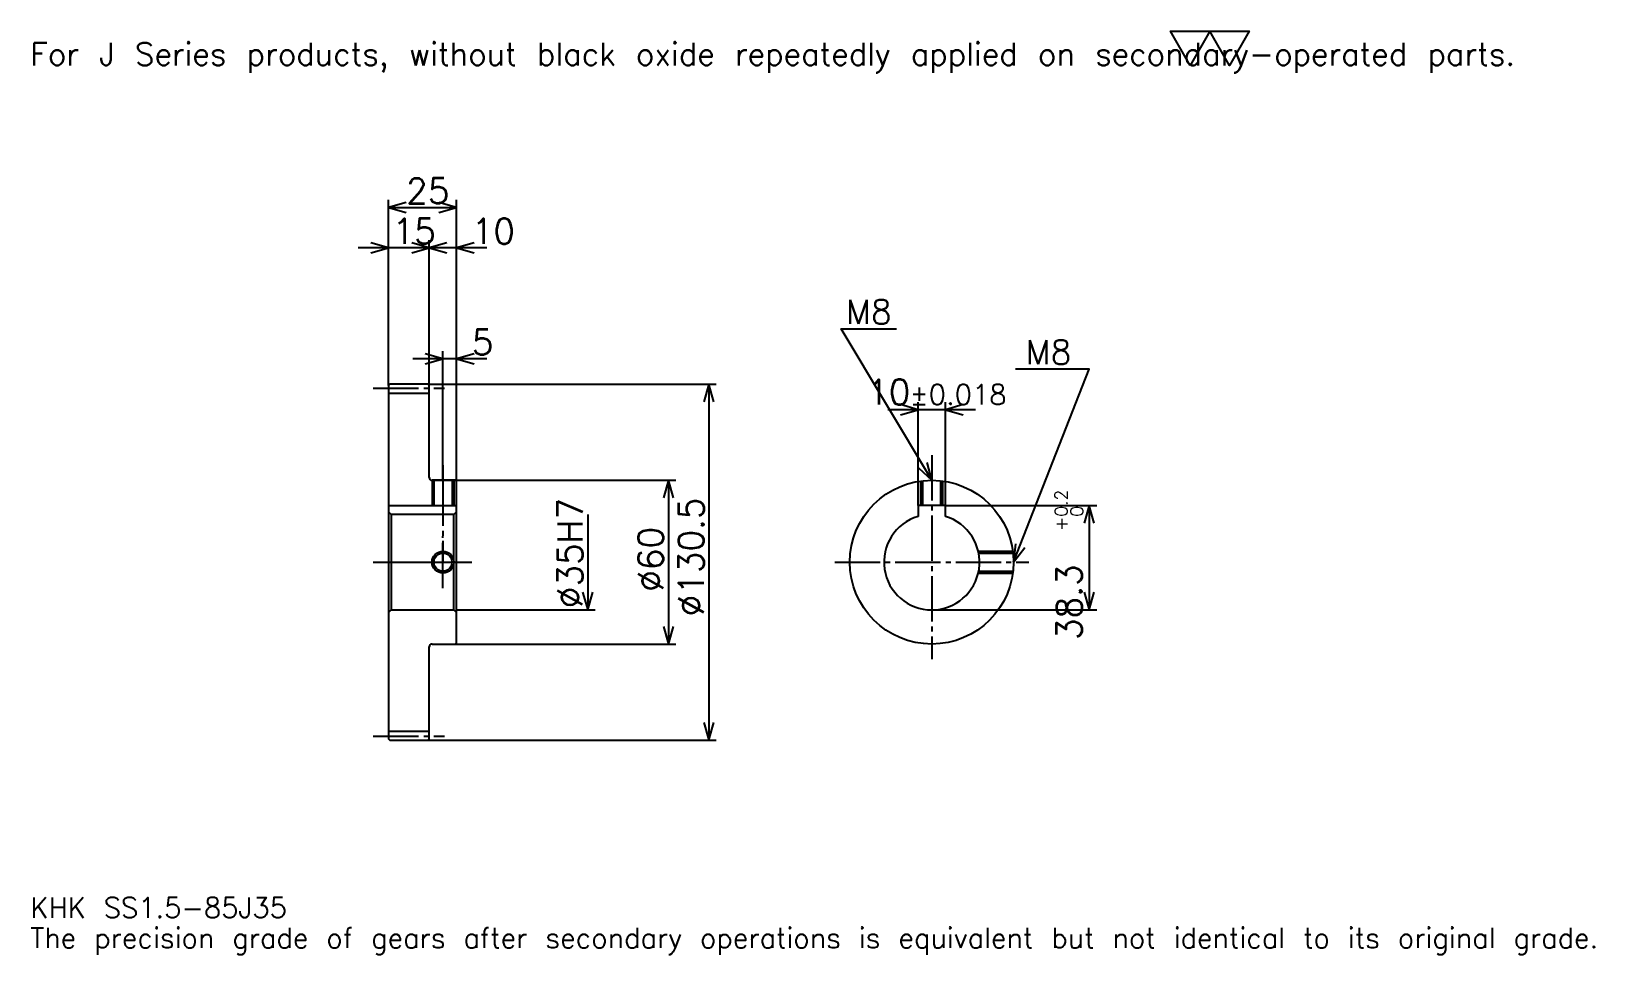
# Model space of a CAD drawing. Extents: x 19 to 592, y 7 to 345.
import ezdxf

# ---------------------------------------------------------------- set-up
doc = ezdxf.new("R2010")
doc.units = 0
doc.linetypes.add('DASHDOT', pattern=[22.173913, 16.630435, -1.847826, 1.847826, -1.847826])
doc.layers.get('0').update_dxf_attribs({"linetype": 'CONTINUOUS'})
doc.layers.add('DASHDOT', color=6, linetype='DASHDOT')
doc.styles.add('KANJI', font='TXT', dxfattribs={"bigfont": 'BIGFONT'})

msp = doc.modelspace()

# ---------------------------------------------------------------- linework, layer by layer
at = {"color": 5}
for p, q in [((149.67392, 215.847824), (149.67392, 283.293488)), ((174.67392, 215.847824), (174.67392, 283.293488)), ((149.67392, 280.521729), (174.67392, 280.521729)), ((175.76088, 265.739136), (138.58696, 265.739136)), ((185.76088, 265.739136), (153.58696, 265.739136)), ((164.67392, 215.847824), (164.67392, 268.510864)), ((185.76088, 225.086945), (158.58696, 225.086945)), ((169.67392, 215.847824), (169.67392, 227.858688)), ((149.67392, 215.347824), (149.67392, 215.847824)), ((164.17392, 215.847824), (174.67392, 215.847824)), ((164.67392, 215.347824), (164.67392, 215.847824)), ((169.67392, 180.597824), (169.67392, 215.847824)), ((169.67392, 180.597824), (169.67392, 215.847824)), ((174.67392, 215.847824), (269.836975, 215.847824)), ((174.67392, 180.097824), (174.67392, 215.847824)), ((267.065216, 215.847824), (267.065216, 85.347824)), ((364.891296, 206.467392), (332.717407, 206.467392)), ((343.804352, 171.397827), (343.804352, 209.239136)), ((353.804352, 171.397827), (353.804352, 209.239136)), ((165.67392, 180.597824), (174.67392, 180.597824)), ((174.67392, 180.597824), (255.054352, 180.597824)), ((252.282623, 180.597824), (252.282623, 120.597824)), ((222.717407, 168.097824), (222.717407, 133.097824)), ((353.804352, 171.397827), (409.293488, 171.397827)), ((406.521759, 171.397827), (406.521759, 133.097824)), ((174.67392, 133.097824), (225.489136, 133.097824)), ((348.804352, 133.097824), (409.293488, 133.097824)), ((165.67392, 120.597824), (174.67392, 120.597824)), ((174.67392, 120.597824), (255.054352, 120.597824)), ((164.17392, 85.347824), (174.67392, 85.347824)), ((174.67392, 85.347824), (269.836975, 85.347824))]:
    msp.add_line(p, q, dxfattribs=at)
at = {"color": 4}
for p, q in [((149.67392, 212.472824), (164.67392, 212.472824)), ((149.67392, 171.397827), (174.67392, 171.397827)), ((150.67392, 168.097824), (150.67392, 133.097824)), ((173.67392, 168.097824), (174.67392, 169.097824)), ((173.67392, 133.097824), (174.67392, 132.097824)), ((149.67392, 88.722824), (164.67392, 88.722824))]:
    msp.add_line(p, q, dxfattribs=at)
at = {"color": 7}
msp.add_lwpolyline([(443.478271, 332.608704), (436.271759, 345.100006), (465.097839, 345.100006), (457.891327, 332.608704), (450.684784, 345.100006), (443.478271, 332.608704)], dxfattribs=at)
at = {"color": 5}
for points in [[(156.141312, 282.369568), (149.67392, 280.521729), (156.141312, 278.67392)], [(168.206528, 278.67392), (174.67392, 280.521729), (168.206528, 282.369568)], [(143.206528, 263.891296), (149.67392, 265.739136), (143.206528, 267.586945)], [(158.206528, 263.891296), (164.67392, 265.739136), (158.206528, 267.586945)], [(171.141312, 267.586945), (164.67392, 265.739136), (171.141312, 263.891296)], [(181.141312, 267.586945), (174.67392, 265.739136), (181.141312, 263.891296)], [(348.804352, 180.597824), (315.543488, 236.032608), (335.869568, 236.032608)], [(163.206528, 223.239136), (169.67392, 225.086945), (163.206528, 226.934784)], [(181.141312, 226.934784), (174.67392, 225.086945), (181.141312, 223.239136)], [(378.804352, 150.597824), (406.521759, 221.25), (379.543518, 221.25)], [(268.913055, 209.380432), (267.065216, 215.847824), (265.217407, 209.380432)], [(337.336975, 204.619568), (343.804352, 206.467392), (337.336975, 208.315216)], [(360.271729, 208.315216), (353.804352, 206.467392), (360.271729, 204.619568)], [(343.892395, 185.192871), (348.804352, 180.597824), (347.061401, 187.094269)], [(254.130432, 174.130432), (252.282623, 180.597824), (250.434784, 174.130432)], [(408.369598, 164.930435), (406.521759, 171.397827), (404.67395, 164.930435)], [(379.446106, 157.29332), (378.804352, 150.597824), (382.886475, 155.943634)], [(220.869568, 139.565216), (222.717407, 133.097824), (224.565216, 139.565216)], [(404.67395, 139.565216), (406.521759, 133.097824), (408.369598, 139.565216)], [(250.434784, 127.065216), (252.282623, 120.597824), (254.130432, 127.065216)], [(265.217407, 91.815216), (267.065216, 85.347824), (268.913055, 91.815216)]]:
    msp.add_lwpolyline(points, dxfattribs=at)
at = {"color": 4}
for points in [[(164.67392, 181.597824), (164.67392, 215.347824), (164.17392, 215.847824), (150.17392, 215.847824), (149.67392, 215.347824), (149.67392, 132.097824)], [(165.67392, 180.597824), (165.67392, 171.397827)], [(165.67392, 120.597824), (174.17392, 120.597824), (174.67392, 121.097824), (174.67392, 180.097824), (174.17392, 180.597824), (165.67392, 180.597824)], [(166.348923, 180.597824), (166.348923, 171.397827)], [(172.998917, 180.597824), (172.998917, 171.397827)], [(173.67392, 180.597824), (173.67392, 171.397827)], [(344.804352, 171.397827), (344.804352, 180.329956)], [(345.47937, 171.397827), (345.47937, 180.412994)], [(352.129333, 171.397827), (352.129333, 180.412994)], [(352.804352, 171.397827), (352.804352, 180.329956)], [(149.67392, 132.097824), (150.67392, 133.097824), (173.67392, 133.097824), (173.67392, 168.097824), (150.67392, 168.097824), (149.67392, 169.097824)], [(353.804352, 167.368332), (353.804352, 171.397827), (343.804352, 171.397827), (343.804352, 167.368332)], [(365.841064, 154.597824), (378.536499, 154.597824)], [(365.985565, 153.922821), (378.619507, 153.922821)], [(365.841064, 146.597824), (378.536499, 146.597824)], [(365.985565, 147.272827), (378.619507, 147.272827)], [(149.67392, 132.097824), (149.67392, 85.847824), (150.17392, 85.347824), (164.17392, 85.347824), (164.67392, 85.847824), (164.67392, 119.597824)]]:
    msp.add_lwpolyline(points, dxfattribs=at)
for centre, radius in [((348.804352, 150.597824), 30), ((169.67392, 150.597824), 3.325)]:
    msp.add_circle(centre, radius, dxfattribs=at)
at = {"color": 7}
msp.add_circle((169.67392, 150.597824), 4, dxfattribs=at)
at = {"color": 4}
for centre, radius, start, end in [((165.67392, 181.597824), 1, 180, 270), ((348.804352, 150.597824), 17.5, 106.601549926, 73.398450074), ((165.67392, 119.597824), 1, 90, 180)]:
    msp.add_arc(centre, radius, start, end, dxfattribs=at)
at = {"layer": 'DASHDOT', "color": 7}
for p, q in [((144.130447, 214.347824), (170.217392, 214.347824)), ((348.804352, 189.83696), (348.804352, 115.054344)), ((169.67392, 180.597824), (169.67392, 150.597824)), ((144.130447, 150.597824), (180.217392, 150.597824)), ((313.260864, 150.597824), (384.347839, 150.597824)), ((144.130447, 86.847824), (170.217392, 86.847824))]:
    msp.add_line(p, q, dxfattribs=at)
for points in [[(169.67392, 186.141296), (169.67392, 165.85434)], [(169.67392, 141.054352), (169.67392, 160.141296)], [(160.130447, 150.597824), (179.217392, 150.597824)]]:
    msp.add_lwpolyline(points, dxfattribs=at)

# ---------------------------------------------------------------- texts
at = {"color": 7, "style": 'KANJI'}
for s, height, p in [('For J Series products, without black oxide repeatedly applied on secondary-operated parts.', 8.315217, (18.47826, 332.608704)), ('25', 9.23913, (156.168488, 282)), ('15', 9.23913, (151.168488, 267.217407)), ('10', 9.23913, (180.217392, 267.217407)), ('M8', 8.869566, (317.391296, 237.880432)), ('5', 9.23913, (180.217392, 226.565216)), ('M8', 8.869566, (383.239136, 223.097824)), ('10', 9.23913, (325.113403, 208.315216)), ('%%p0.018', 7.391304, (340.726379, 208.315216)), ('KHK SS1.5-85J35', 7.391304, (18.47826, 20.326086)), ('The precision grade of gears after secondary operations is equivalent but not identical to its original grade.', 7.391304, (18.47826, 9.23913))]:
    msp.add_text(s, height=height, dxfattribs=at).set_placement(p)
for s, height, p in [('%%c35H7', 9.23913, (220.869568, 133.73642)), ('%%c130.5', 9.23913, (265.217407, 130.733704)), ('0.2', 4.619565, (398.576111, 167.238281)), ('+', 4.619565, (398.576111, 162.064362)), ('0', 4.619565, (404.304382, 167.238281)), ('%%c60', 9.23913, (250.434784, 139.741852)), ('38.3', 9.23913, (403.75, 122.073753))]:
    msp.add_text(s, height=height, rotation=90, dxfattribs=at).set_placement(p)

doc.saveas('drawing.dxf')
